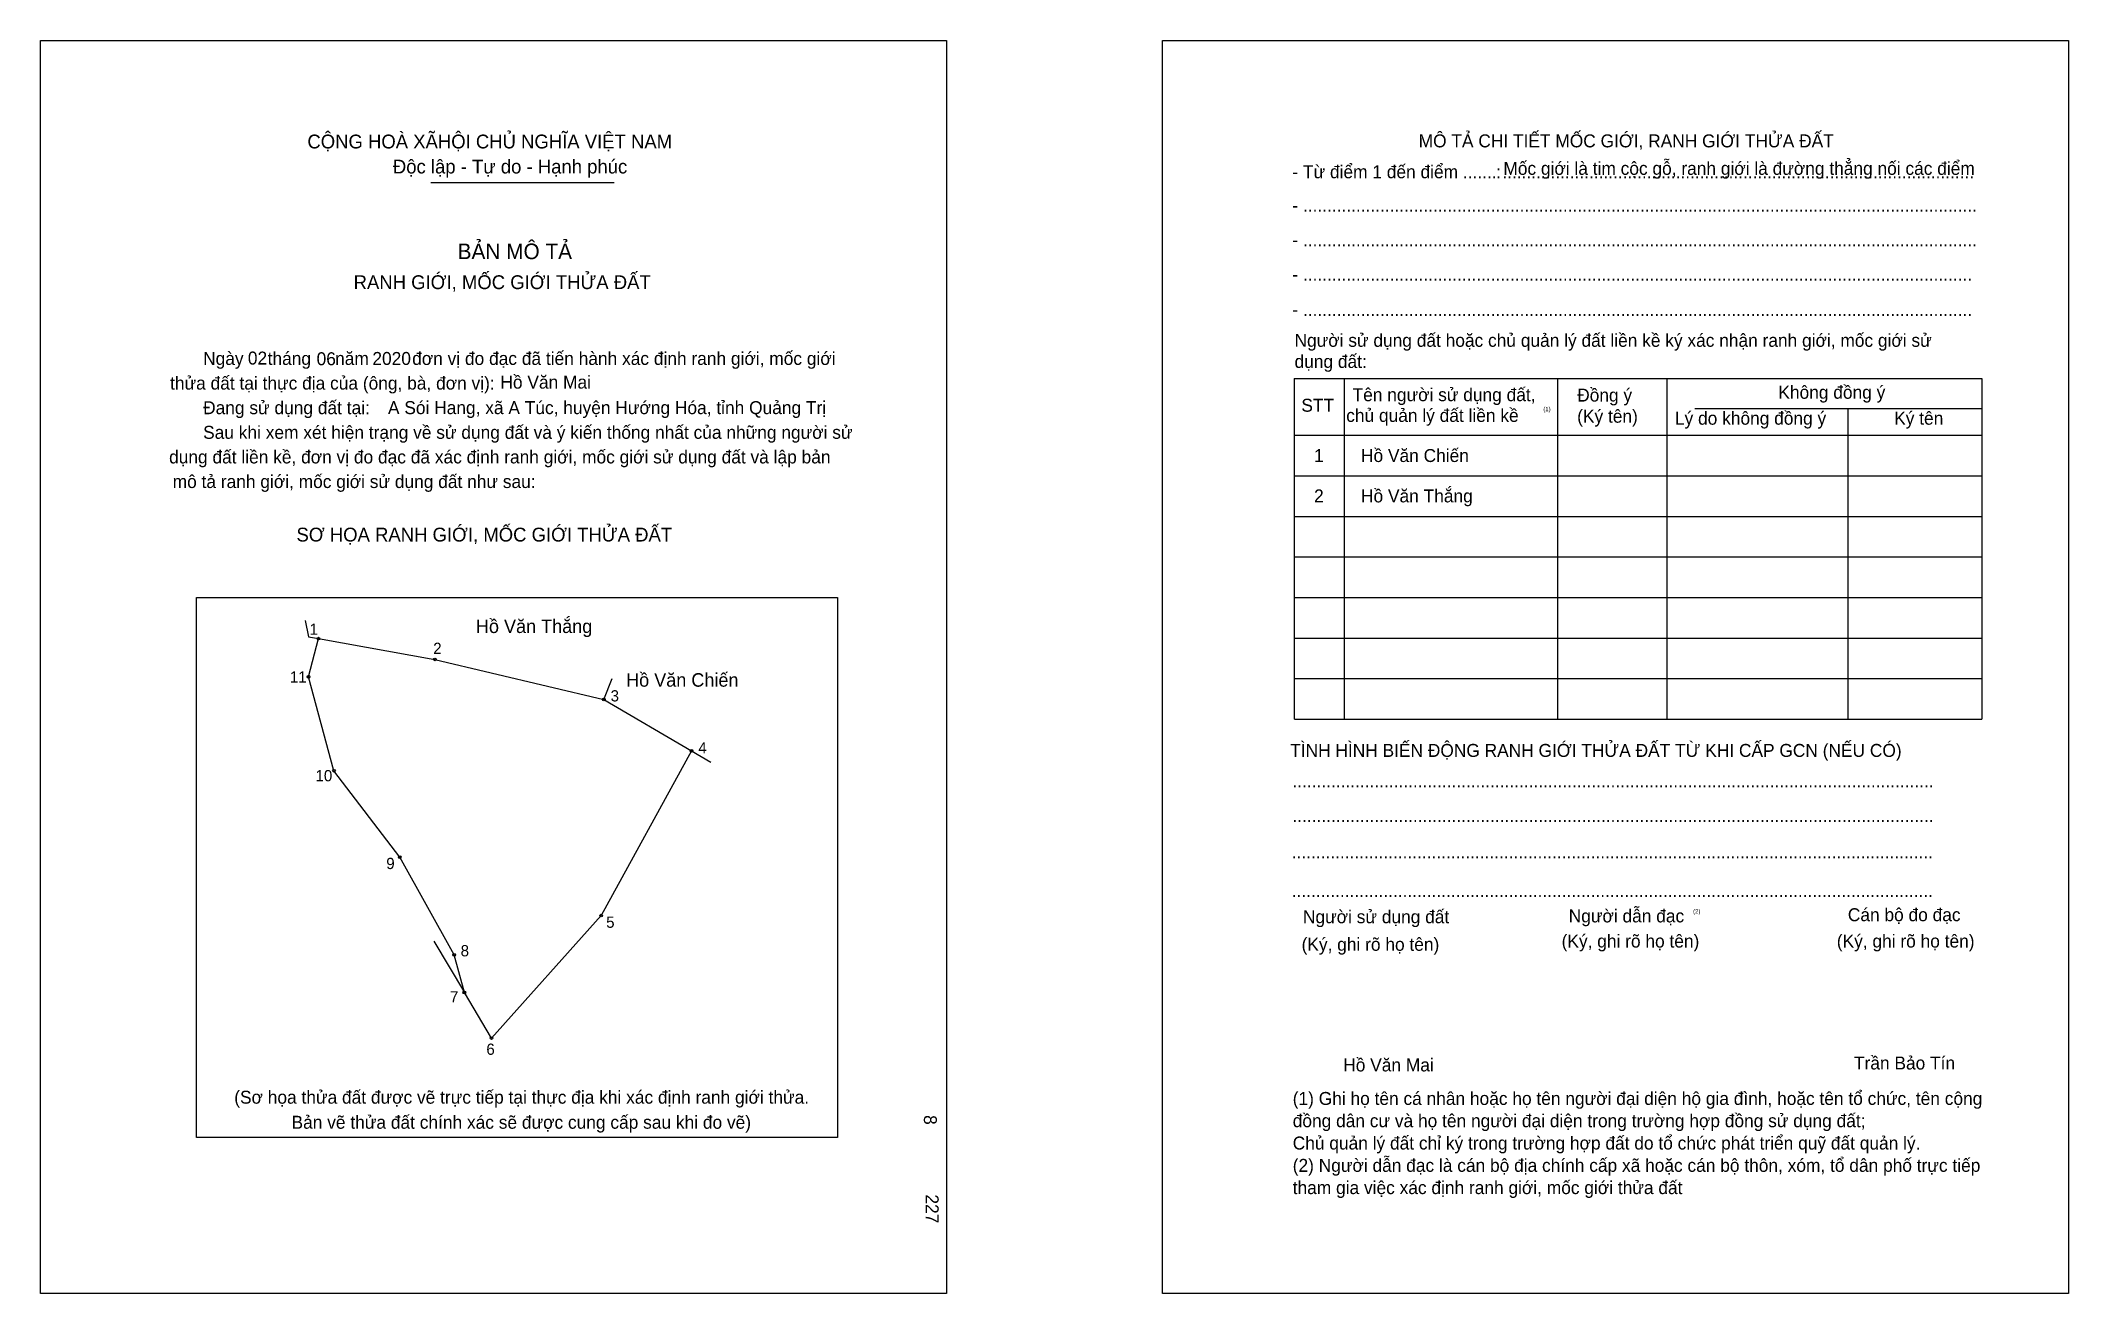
# Model space of a CAD drawing. Extents: x 549233 to 549590, y 1822333 to 1822553.
import ezdxf

# ---------------------------------------------------------------- set-up
doc = ezdxf.new("R2010")
doc.units = 0
for name, color, linetype in [('bmtKhungInTrang1', 7, 'Continuous'), ('bmtKhungInTrang2', 7, 'Continuous'), ('bmtNoiDung', 7, 'Continuous'), ('bmtTemplate', 7, 'Continuous'), ('CanhThua', 7, 'Continuous'), ('MocDinhThua', 7, 'Continuous'), ('RauThua', 7, 'Continuous'), ('SoHieuDinhThua', 7, 'Continuous'), ('TenChuLanCan', 7, 'Continuous')]:
    doc.layers.add(name, color=color, linetype=linetype)

msp = doc.modelspace()

# ---------------------------------------------------------------- linework, layer by layer
at = {"layer": 'bmtKhungInTrang1'}
msp.add_lwpolyline([(549233.02, 1822553.13), (549392.51, 1822553.13), (549392.51, 1822332.54), (549233.02, 1822332.54)], close=True, dxfattribs=at)
at = {"layer": 'bmtKhungInTrang2'}
msp.add_lwpolyline([(549430.55, 1822553.13), (549590.04, 1822553.13), (549590.04, 1822332.54), (549430.55, 1822332.54)], close=True, dxfattribs=at)
at = {"layer": 'bmtTemplate'}
for p, q in [((549301.75, 1822528.13), (549334, 1822528.13)), ((549462.54, 1822493.64), (549462.54, 1822433.67)), ((549500.06, 1822493.64), (549500.06, 1822433.67)), ((549519.36, 1822493.71), (549519.36, 1822433.67)), ((549574.77, 1822493.64), (549574.77, 1822433.67)), ((549524.26, 1822488.35), (549574.77, 1822488.35)), ((549453.79, 1822483.64), (549574.77, 1822483.64)), ((549453.79, 1822476.5), (549574.77, 1822476.5)), ((549453.79, 1822469.36), (549574.77, 1822469.36)), ((549453.79, 1822462.22), (549574.77, 1822462.22)), ((549453.79, 1822455.08), (549574.77, 1822455.08)), ((549453.79, 1822447.94), (549574.77, 1822447.94)), ((549453.79, 1822440.8), (549574.77, 1822440.8)), ((549453.79, 1822433.67), (549574.77, 1822433.67))]:
    msp.add_line(p, q, dxfattribs=at)
for points in [[(549453.72, 1822493.64), (549574.77, 1822493.64)], [(549453.72, 1822493.64), (549453.72, 1822433.67)], [(549551.22, 1822488.28), (549551.22, 1822433.67)]]:
    msp.add_lwpolyline(points, dxfattribs=at)
msp.add_lwpolyline([(549260.46, 1822360.01), (549260.46, 1822455.08), (549373.31, 1822455.08), (549373.31, 1822360.01)], close=True, dxfattribs=at)
at = {"layer": 'CanhThua'}
for p, q in [((549280.19, 1822441.1), (549281.97, 1822447.83)), ((549281.97, 1822447.83), (549302.45, 1822444.18)), ((549302.45, 1822444.18), (549332.21, 1822437.12)), ((549284.68, 1822424.58), (549280.19, 1822441.1)), ((549332.21, 1822437.12), (549347.62, 1822428.08)), ((549347.62, 1822428.08), (549331.7, 1822399.06)), ((549296.25, 1822409.34), (549284.68, 1822424.58)), ((549305.85, 1822392.14), (549296.25, 1822409.34)), ((549331.7, 1822399.06), (549312.41, 1822377.51)), ((549307.63, 1822385.53), (549305.85, 1822392.14)), ((549312.41, 1822377.51), (549307.63, 1822385.53))]:
    msp.add_line(p, q, dxfattribs=at)
at = {"layer": 'MocDinhThua'}
for centre in [(549281.97, 1822447.83), (549302.45, 1822444.18), (549280.19, 1822441.1), (549332.21, 1822437.12), (549347.62, 1822428.08), (549284.68, 1822424.58), (549296.25, 1822409.34), (549331.7, 1822399.06), (549305.85, 1822392.14), (549307.63, 1822385.53), (549312.41, 1822377.51)]:
    msp.add_circle(centre, 0.238, dxfattribs=at)
at = {"layer": 'RauThua'}
for p, q in [((549279.63, 1822451.01), (549280.18, 1822448.15)), ((549280.18, 1822448.15), (549281.97, 1822447.83)), ((549332.21, 1822437.12), (549333.66, 1822440.8)), ((549347.62, 1822428.08), (549351.03, 1822426.06)), ((549302.26, 1822394.56), (549307.63, 1822385.53))]:
    msp.add_line(p, q, dxfattribs=at)

# ---------------------------------------------------------------- texts
at = {"layer": 'bmtNoiDung'}
for s, height, p in [('02', 2.282, (549269.52, 1822496.09)), ('06', 2.282, (549281.62, 1822495.97)), ('2020', 2.282, (549291.44, 1822496.02)), ('Hồ Văn Mai', 2.282, (549313.98, 1822491.85)), ('A Sói Hang, xã A Túc, huyện Hướng Hóa, tỉnh Quảng Trị', 2.282, (549294.18, 1822487.36)), ('1', 2.28, (549457.23, 1822478.93)), ('Hồ Văn Chiến ', 2.282, (549465.49, 1822478.93)), ('2', 2.28, (549457.23, 1822471.82)), ('Hồ Văn Thắng ', 2.282, (549465.49, 1822471.82)), ('Hồ Văn Mai', 2.282, (549462.36, 1822371.63))]:
    msp.add_text(s, height=height, dxfattribs=at).set_placement(p)
for s, height, p in [('8', 2.28, (549388.54, 1822363.94)), ('227', 2.282, (549388.86, 1822349.97))]:
    msp.add_text(s, height=height, rotation=270, dxfattribs=at).set_placement(p)
at = {"layer": 'bmtTemplate'}
for s, height, p in [('CỘNG HOÀ XÃHỘI CHỦ NGHĨA VIỆT NAM', 2.4342, (549280, 1822534.14)), ('MÔ TẢ CHI TIẾT MỐC GIỚI, RANH GIỚI THỬA ĐẤT', 2.2812, (549475.64, 1822534.33)), ('Độc lập - Tự do - Hạnh phúc', 2.4342, (549295.05, 1822529.73)), ('- Từ điểm 1 đến điểm .......', 2.2812, (549453.41, 1822528.89)), ('Mốc giới là tim cộc gỗ, ranh giới là đường thẳng nối các điểm', 2.2812, (549490.56, 1822529.49)), (':', 2.28, (549489.25, 1822528.89)), ('..................................................................................................', 2.2812, (549490.37, 1822528.89)), ('- ............................................................................................................................................', 2.28115, (549453.41, 1822522.98)), ('BẢN MÔ TẢ', 2.738, (549306.45, 1822514.65)), ('- ............................................................................................................................................', 2.28115, (549453.41, 1822516.91)), ('RANH GIỚI, MỐC GIỚI THỬA ĐẤT', 2.4342, (549288.14, 1822509.37)), ('- ...........................................................................................................................................', 2.28115, (549453.41, 1822510.84)), ('- ...........................................................................................................................................', 2.28115, (549453.41, 1822504.63)), ('Người sử dụng đất hoặc chủ quản lý đất liền kề ký xác nhận ranh giới, mốc giới sử', 2.2812, (549453.79, 1822499.21)), ('Ngày     tháng     năm         đơn vị đo đạc đã tiến hành xác định ranh giới, mốc giới ', 2.282, (549261.64, 1822496.02)), ('dụng đất:', 2.281, (549453.79, 1822495.49)), ('thửa đất tại thực địa của (ông, bà, đơn vị):', 2.282, (549255.82, 1822491.68)), ('Tên người sử dụng đất,', 2.2812, (549464.01, 1822489.64)), ('Đồng ý', 2.281, (549503.55, 1822489.57)), ('Không đồng ý', 2.2812, (549538.97, 1822490.07)), ('Đang sử dụng đất tại:', 2.282, (549261.64, 1822487.35)), ('STT', 2.281, (549454.99, 1822487.78)), ('chủ quản lý đất liền kề', 2.2812, (549462.89, 1822485.99)), ('(1)', 0.761, (549497.59, 1822487.86)), ('(Ký tên)', 2.281, (549503.55, 1822485.85)), ('Lý do không đồng ý', 2.2812, (549520.76, 1822485.5)), ('Ký tên', 2.281, (549559.36, 1822485.5)), ('Sau khi xem xét hiện trạng về sử dụng đất và ý kiến thống nhất của những người sử ', 2.282, (549261.64, 1822483.01)), ('dụng đất liền kề, đơn vị đo đạc đã xác định ranh giới, mốc giới sử dụng đất và lập bản', 2.282, (549255.65, 1822478.68)), ('mô tả ranh giới, mốc giới sử dụng đất như sau:', 2.282, (549256.28, 1822474.35)), ('SƠ HỌA RANH GIỚI, MỐC GIỚI THỬA ĐẤT', 2.4342, (549278.08, 1822464.93)), ('TÌNH HÌNH BIẾN ĐỘNG RANH GIỚI THỬA ĐẤT TỪ KHI CẤP GCN (NẾU CÓ)', 2.2812, (549453.02, 1822427.01)), ('.....................................................................................................................................', 2.28457, (549453.41, 1822421.64)), ('.....................................................................................................................................', 2.28457, (549453.41, 1822415.57)), ('.....................................................................................................................................', 2.28457, (549453.29, 1822409.15)), ('.....................................................................................................................................', 2.28457, (549453.29, 1822402.36)), ('Người sử dụng đất', 2.2812, (549455.27, 1822397.72)), ('Người dẫn đạc', 2.2812, (549502.06, 1822397.87)), ('(2)', 0.761, (549523.96, 1822399.44)), ('Cán bộ đo đạc', 2.2812, (549551.2, 1822398.08)), ('(Ký, ghi rõ họ tên)', 2.2812, (549455.03, 1822392.87)), ('(Ký, ghi rõ họ tên)', 2.2812, (549500.81, 1822393.44)), ('(Ký, ghi rõ họ tên)', 2.2812, (549549.26, 1822393.44)), ('Trần Bảo Tín', 2.2812, (549552.28, 1822371.97)), ('(Sơ họa thửa đất được vẽ trực tiếp tại thực địa khi xác định ranh giới thửa.', 2.282, (549267.12, 1822365.95)), ('(1) Ghi họ tên cá nhân hoặc họ tên người đại diện hộ gia đình, hoặc tên tổ chức, tên cộng', 2.2812, (549453.47, 1822365.73)), ('Bản vẽ thửa đất chính xác sẽ được cung cấp sau khi đo vẽ)', 2.282, (549277.21, 1822361.54)), ('đồng dân cư và họ tên người đại diện trong trường hợp đồng sử dụng đất;', 2.2812, (549453.47, 1822361.81)), ('Chủ quản lý đất chỉ ký trong trường hợp đất do tổ chức phát triển quỹ đất quản lý.', 2.2812, (549453.47, 1822357.88)), ('(2) Người dẫn đạc là cán bộ địa chính cấp xã hoặc cán bộ thôn, xóm, tổ dân phố trực tiếp', 2.2812, (549453.47, 1822353.95)), ('tham gia việc xác định ranh giới, mốc giới thửa đất', 2.2812, (549453.47, 1822350.03))]:
    msp.add_text(s, height=height, dxfattribs=at).set_placement(p)
at = {"layer": 'SoHieuDinhThua'}
for s, p in [('1', (549280.39, 1822448.51)), ('2', (549302.15, 1822445.13)), ('11', (549276.93, 1822440.1)), ('3', (549333.38, 1822436.77)), ('4', (549348.83, 1822427.62)), ('10', (549281.43, 1822422.71)), ('9', (549293.89, 1822407.26)), ('5', (549332.6, 1822396.92)), ('8', (549306.98, 1822391.89)), ('7', (549305.1, 1822383.77)), ('6', (549311.51, 1822374.55))]:
    msp.add_text(s, height=1.98, dxfattribs=at).set_placement(p)
at = {"layer": 'TenChuLanCan'}
for s, p in [('Hồ Văn Thắng', (549309.67, 1822448.82)), ('Hồ Văn Chiến', (549336.11, 1822439.37))]:
    msp.add_text(s, height=2.3757, dxfattribs=at).set_placement(p)

doc.saveas('drawing.dxf')
